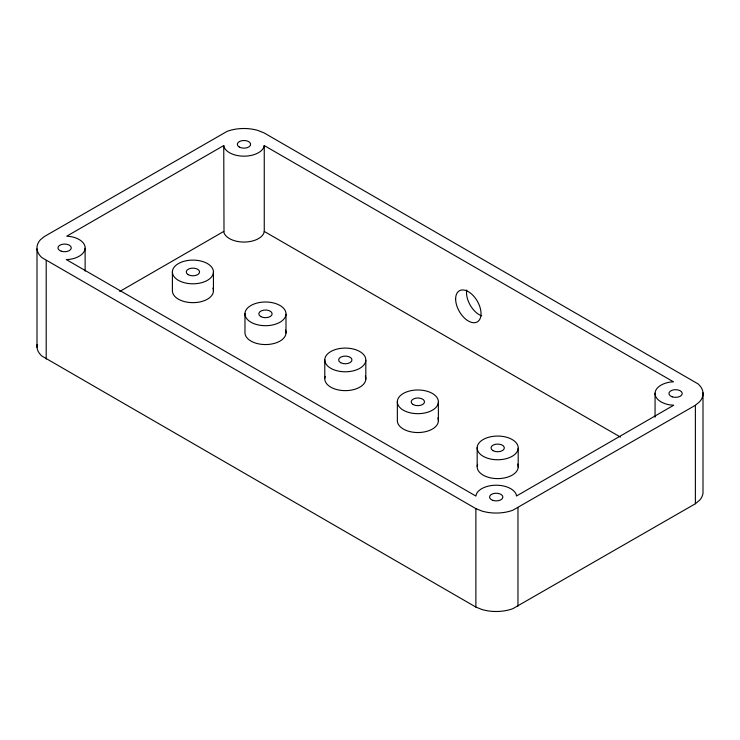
<?xml version="1.0" encoding="UTF-8"?>
<svg xmlns="http://www.w3.org/2000/svg" width="740" height="740" viewBox="0 0 740 740"><rect width="100%" height="100%" fill="white"/><g stroke="black" fill="none" stroke-linecap="round" stroke-linejoin="round"><path stroke-width="1.11" d="M655.067 417.184L655.067 393.144A20.526 11.849 0 0 1 670.893 381.97L673.474 381.822L264.254 145.567L263.634 147.75A20.526 11.849 0 0 1 243.349 156.168A20.526 11.849 0 0 1 224.007 147.038L223.748 145.549L66.757 236.18L70.541 236.541A20.526 11.849 0 0 1 85.128 248.252L85.128 271.154M264.254 145.567L264.254 231.444L263.634 233.637A20.526 11.849 0 0 1 243.349 242.054A20.526 11.849 0 0 1 224.007 232.924L223.748 145.549M695.378 405.289L699.605 401.764A30.923 17.853 0 0 0 698.116 383.94L264.125 132.922L258.019 130.481A30.923 17.853 0 0 0 227.134 131.341L44.095 236.698L40.395 239.779A30.923 17.853 0 0 0 41.884 257.613L475.876 508.63L481.98 511.072A30.923 17.853 0 0 0 512.866 510.212L695.378 405.289L695.378 503.746L512.866 608.659A30.923 17.853 0 0 1 481.98 609.52L475.876 607.077L41.884 356.06A30.923 17.853 0 0 1 37.148 344.461M695.378 503.746L699.605 500.221A30.923 17.853 0 0 0 703 491.184L703 392.736M119.751 291.468L223.748 231.435M264.254 231.444L620.444 437.09M518.194 448.283A20.526 11.849 0 0 1 486.874 457.986A20.526 11.849 0 0 1 487.974 437.47A20.526 11.849 0 0 1 518.194 448.283L518.194 467.134M517.963 507.714L517.963 606.171M477.171 447.543L477.171 466.394M475.876 508.63L475.876 607.077M438.376 402.199A20.526 11.849 0 0 1 407.055 411.903A20.526 11.849 0 0 1 408.156 391.386A20.526 11.849 0 0 1 438.376 402.199L438.376 421.051M397.352 401.459L397.352 420.311A20.526 11.849 0 0 0 419.913 432.475A20.526 11.849 0 0 0 437.849 417.971M365.819 360.306A20.526 11.849 0 0 1 334.489 370.009A20.526 11.849 0 0 1 335.599 349.493A20.526 11.849 0 0 1 365.819 360.306L365.819 379.157M324.786 359.566L324.786 378.418M285.992 314.223A20.526 11.849 0 0 1 254.671 323.926A20.526 11.849 0 0 1 255.781 303.409A20.526 11.849 0 0 1 285.992 314.223L285.992 333.074M244.968 313.483L244.968 332.334A20.526 11.849 0 0 0 267.529 344.498A20.526 11.849 0 0 0 285.464 329.994M213.435 272.329A20.526 11.849 0 0 1 182.114 282.032A20.526 11.849 0 0 1 183.215 261.516A20.526 11.849 0 0 1 213.435 272.329L213.435 291.181M172.401 271.589L172.401 290.441A20.526 11.849 0 0 0 194.962 302.595A20.526 11.849 0 0 0 212.898 288.101M46.204 260.554L46.204 359.011M37 248.816L37 347.264M481.703 315.86A17.954 10.369 60 0 1 466.774 289.997M655.067 393.144A20.526 11.849 0 0 0 669.654 404.854L673.705 405.233L516.483 496.004L516.196 494.357A20.526 11.849 0 0 0 496.855 485.218A20.526 11.849 0 0 0 476.569 493.645L475.885 496.059L66.304 259.592L69.31 259.416A20.526 11.849 0 0 0 85.128 248.252M365.282 376.077A20.526 11.849 0 0 1 345.562 390.637A20.526 11.849 0 0 1 325.212 376.364M517.667 464.054A20.526 11.849 0 0 1 497.937 478.613A20.526 11.849 0 0 1 477.596 464.341M455.637 299.006A17.954 10.369 60 0 0 474.691 322.696A17.954 10.369 60 0 0 474.691 297.304A17.954 10.369 60 0 0 455.637 299.006M239.27 147.047A6.669 3.848 0 0 0 250.425 145.327A6.669 3.848 0 0 0 242.257 140.609A6.669 3.848 0 0 0 239.27 147.047M672.244 396.844A6.669 3.848 0 0 0 682.252 393.514A6.669 3.848 0 0 0 672.244 390.174A6.669 3.848 0 0 0 672.244 396.844M492.886 500.397A6.669 3.848 0 0 0 502.885 497.067A6.669 3.848 0 0 0 492.886 493.728A6.669 3.848 0 0 0 492.886 500.397M61.281 251.221A6.669 3.848 0 0 0 71.29 247.882A6.669 3.848 0 0 0 61.281 244.552A6.669 3.848 0 0 0 61.281 251.221M188.201 274.679A6.669 3.848 0 0 0 199.365 272.949A6.669 3.848 0 0 0 191.188 268.241A6.669 3.848 0 0 0 188.201 274.679M413.151 404.549A6.669 3.848 0 0 0 424.307 402.828A6.669 3.848 0 0 0 416.139 398.111A6.669 3.848 0 0 0 413.151 404.549M340.585 362.656A6.669 3.848 0 0 0 351.74 360.935A6.669 3.848 0 0 0 343.573 356.218A6.669 3.848 0 0 0 340.585 362.656M492.97 450.632A6.669 3.848 0 0 0 504.125 448.912A6.669 3.848 0 0 0 495.957 444.194A6.669 3.848 0 0 0 492.97 450.632M260.767 316.572A6.669 3.848 0 0 0 271.922 314.851A6.669 3.848 0 0 0 263.755 310.134A6.669 3.848 0 0 0 260.767 316.572"/></g></svg>
